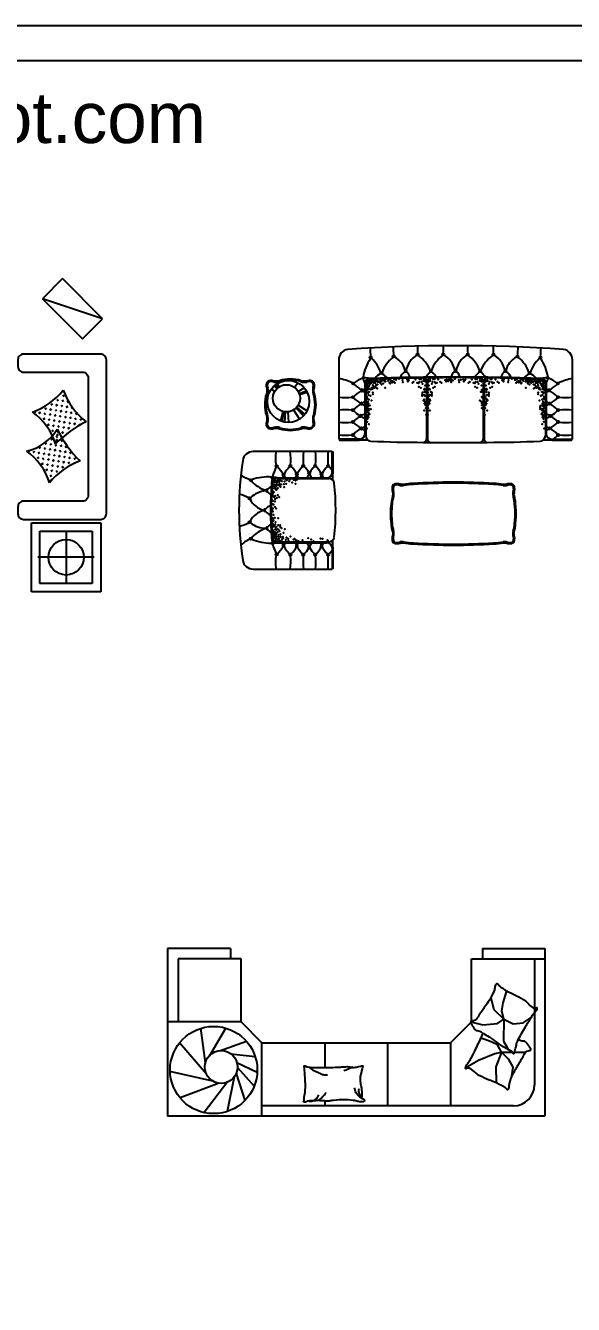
# Model space of a CAD drawing. Header units: inches. Extents: x 4.9 to 47.4, y 12.3 to 37.1.
# Drawn here: x 34.86 to 40.09, y 24.88 to 37.08 of the extents above; entities that cross this region are included whole.
import ezdxf

# ---------------------------------------------------------------- set-up
doc = ezdxf.new("R2010")
doc.units = ezdxf.units.IN
doc.header["$MEASUREMENT"] = 0
for name, color, linetype in [('02', 2, 'Continuous'), ('8', 8, 'Continuous'), ('kadrbm', 4, 'Continuous')]:
    doc.layers.add(name, color=color, linetype=linetype)
doc.styles.add('bmmm', font='swissel.ttf')

# ---------------------------------------------------------------- blocks, each defined once
blk = doc.blocks.new('kadrbm')
at = {"layer": 'kadrbm', "color": 4}
blk.add_lwpolyline([(0, 0), (0, 24.797), (21, 24.797), (21, 0), (0, 0)], close=True, dxfattribs=at)
blk.add_lwpolyline([(20.663, 0.326), (20.663, 24.46), (0.337, 24.46), (0.337, 0.326), (20.663, 0.326)], dxfattribs=at)
at = {"layer": 'kadrbm', "color": 211, "true_color": 0xf674fb, "style": 'bmmm'}
blk.add_text('www.cad-libraries.blogspot.com', height=0.48513, dxfattribs=at).set_placement((0.573, 23.677))

msp = doc.modelspace()

# ---------------------------------------------------------------- hatches: boundary and pattern name
at = {"layer": '8'}
h = msp.add_hatch(dxfattribs=at)
h.set_pattern_fill('CROSS', color=256, scale=0.0055, angle=125.7121, style=0)
h.set_pattern_definition([(125.71213, (35.375093, 43.621584), (-0.04874388, 0.00797152), [0.0174625, -0.0523875]), (215.71213, (35.377086, 43.63377), (-0.00797152, -0.04874388), [0.0174625, -0.0523875])])
h.paths.add_polyline_path([(35.145, 33.087, -0.083733), (35.437, 33.297, -0.136567), (35.219, 33.6, -0.142845), (34.927, 33.39, -0.164236)])
h = msp.add_hatch(dxfattribs=at)
h.set_pattern_fill('CROSS', color=256, scale=0.0055, angle=125.7121, style=0)
h.set_pattern_definition([(125.71213, (35.318454, 43.249115), (-0.04874388, 0.00797152), [0.0174625, -0.0523875]), (215.71213, (35.320447, 43.2613), (-0.00797152, -0.04874388), [0.0174625, -0.0523875])])
h.paths.add_polyline_path([(35.381, 32.925, 0.137173), (35.088, 32.715, 0.16256), (34.87, 33.018, 0.202697), (35.163, 33.228, 0.094969)])

# ---------------------------------------------------------------- linework, layer by layer
at = {"layer": '02'}
for p, q in [((35.213, 34.662), (35.022, 34.471)), ((35.595, 34.28), (35.213, 34.662)), ((35.022, 34.471), (35.404, 34.089)), ((35.595, 34.28), (35.022, 34.471)), ((35.404, 34.089), (35.595, 34.28)), ((37.281, 33.632), (37.262, 33.662)), ((37.426, 33.626), (37.458, 33.669)), ((38.098, 33.661), (38.098, 33.183)), ((38.106, 33.661), (38.106, 33.163)), ((38.686, 33.695), (38.686, 33.131)), ((38.696, 33.687), (38.696, 33.13)), ((39.226, 33.687), (39.226, 33.13)), ((39.236, 33.695), (39.236, 33.131)), ((39.82, 33.661), (39.82, 33.163)), ((39.828, 33.661), (39.828, 33.183)), ((37.237, 33.587), (37.204, 33.607)), ((37.258, 33.614), (37.233, 33.64)), ((37.261, 33.617), (37.237, 33.643)), ((37.265, 33.621), (37.243, 33.648)), ((37.461, 33.586), (37.52, 33.62)), ((37.471, 33.567), (37.54, 33.592)), ((37.474, 33.557), (37.547, 33.578)), ((37.44, 33.429), (37.513, 33.355)), ((37.446, 33.436), (37.524, 33.368)), ((37.46, 33.455), (37.546, 33.403)), ((37.316, 33.395), (37.293, 33.305)), ((37.323, 33.394), (37.305, 33.301)), ((37.338, 33.392), (37.33, 33.295)), ((37.361, 33.392), (37.37, 33.291)), ((37.417, 33.411), (37.473, 33.322)), ((38.048, 33.133), (37.848, 33.133)), ((39.878, 33.133), (40.078, 33.133)), ((37.786, 32.813), (37.786, 33.013)), ((37.258, 32.763), (37.736, 32.763)), ((37.258, 32.755), (37.756, 32.755)), ((34.917, 31.675), (34.917, 32.335)), ((34.917, 32.335), (35.577, 32.335)), ((35.577, 32.335), (35.577, 31.675)), ((34.997, 31.755), (34.997, 32.255)), ((34.997, 32.255), (35.497, 32.255)), ((35.249, 32.255), (35.249, 31.751)), ((35.497, 32.255), (35.497, 31.755)), ((37.258, 32.151), (37.756, 32.151)), ((37.258, 32.143), (37.736, 32.143)), ((37.786, 32.093), (37.786, 31.893)), ((35.516, 32.005), (34.977, 32.005)), ((35.497, 31.755), (34.997, 31.755)), ((35.577, 31.675), (34.917, 31.675)), ((36.216, 28.275, -0.1), (36.216, 26.675, -0.1)), ((36.816, 28.275, -0.1), (36.216, 28.275, -0.1)), ((36.316, 28.175, -0.1), (36.316, 27.575, -0.1)), ((36.916, 28.175, -0.1), (36.316, 28.175, -0.1)), ((36.816, 28.275, -0.1), (36.816, 28.175, -0.1)), ((36.916, 27.575, -0.1), (36.916, 28.175, -0.1)), ((39.116, 27.575, -0.1), (39.116, 28.175, -0.1)), ((39.116, 28.175, -0.1), (39.816, 28.175, -0.1)), ((39.219, 28.275, -0.1), (39.816, 28.275, -0.1)), ((39.219, 28.275, -0.1), (39.219, 28.175, -0.1)), ((39.716, 28.175, -0.1), (39.716, 26.975, -0.1)), ((39.816, 28.275, -0.1), (39.816, 26.675, -0.1)), ((39.303, 27.801, -0.1), (39.31, 27.827, -0.1)), ((39.418, 27.756, -0.1), (39.45, 27.862, -0.1)), ((39.45, 27.862, -0.1), (39.458, 27.865, -0.1)), ((39.332, 27.691, -0.1), (39.303, 27.801, -0.1)), ((39.425, 27.601, -0.1), (39.332, 27.691, -0.1)), ((39.404, 27.68, -0.1), (39.418, 27.756, -0.1)), ((36.916, 27.575, -0.1), (36.216, 27.575, -0.1)), ((37.116, 27.375, -0.1), (36.916, 27.575, -0.1)), ((38.916, 27.375, -0.1), (39.116, 27.575, -0.1)), ((39.11, 27.576, -0.1), (39.223, 27.547, -0.1)), ((39.223, 27.547, -0.1), (39.362, 27.559, -0.1)), ((39.362, 27.559, -0.1), (39.425, 27.601, -0.1)), ((39.425, 27.601, -0.1), (39.404, 27.68, -0.1)), ((39.425, 27.601, -0.1), (39.421, 27.392, -0.1)), ((39.425, 27.601, -0.1), (39.513, 27.555, -0.1)), ((39.513, 27.555, -0.1), (39.607, 27.567, -0.1)), ((39.607, 27.567, -0.1), (39.684, 27.618, -0.1)), ((36.576, 27.185, -0.1), (36.533, 27.514, -0.1)), ((36.618, 27.256, -0.1), (36.771, 27.515, -0.1)), ((36.586, 27.078, -0.1), (36.328, 27.374, -0.1)), ((36.71, 27.3, -0.1), (36.967, 27.391, -0.1)), ((37.116, 26.675, -0.1), (37.116, 27.375, -0.1)), ((37.116, 27.375, -0.1), (38.916, 27.375, -0.1)), ((37.716, 27.375, -0.1), (37.716, 27.14, -0.1)), ((38.316, 26.775, -0.1), (38.316, 27.375, -0.1)), ((38.916, 27.375, -0.1), (38.916, 26.775, -0.1)), ((39.302, 27.386, -0.1), (39.206, 27.42, -0.1)), ((39.363, 27.356, -0.1), (39.302, 27.386, -0.1)), ((39.401, 27.287, -0.1), (39.363, 27.356, -0.1)), ((39.421, 27.392, -0.1), (39.454, 27.332, -0.1)), ((39.454, 27.332, -0.1), (39.462, 27.317, -0.1)), ((36.818, 27.272, -0.1), (37.05, 27.245, -0.1)), ((39.055, 27.136, -0.1), (39.182, 27.209, -0.1)), ((39.182, 27.209, -0.1), (39.337, 27.275, -0.1)), ((39.337, 27.275, -0.1), (39.401, 27.287, -0.1)), ((39.401, 27.287, -0.1), (39.348, 27.148, -0.1)), ((39.401, 27.287, -0.1), (39.464, 27.223, -0.1)), ((39.401, 27.287, -0.1), (39.507, 27.287, -0.1)), ((39.464, 27.223, -0.1), (39.508, 27.144, -0.1)), ((39.524, 27.287, -0.1), (39.631, 27.287, -0.1)), ((36.648, 27.011, -0.1), (36.238, 27.103, -0.1)), ((36.871, 27.084, -0.1), (36.952, 26.825, -0.1)), ((36.877, 27.189, -0.1), (37.07, 27.097, -0.1)), ((36.883, 27.139, -0.1), (37.042, 26.963, -0.1)), ((39.348, 27.148, -0.1), (39.35, 26.997, -0.1)), ((39.508, 27.144, -0.1), (39.495, 27.041, -0.1)), ((36.708, 26.99, -0.1), (36.334, 26.851, -0.1)), ((36.791, 27.006, -0.1), (36.563, 26.71, -0.1)), ((36.851, 27.05, -0.1), (36.785, 26.721, -0.1)), ((39.516, 26.775, -0.1), (37.116, 26.775, -0.1)), ((37.716, 26.821, -0.1), (37.716, 26.775, -0.1)), ((39.816, 26.675, -0.1), (36.216, 26.675, -0.1))]:
    msp.add_line(p, q, dxfattribs=at)
for points in [[(40.078, 33.133), (40.078, 33.888, 0.37069), (39.993, 33.987, 0.03485), (37.933, 33.987, 0.37069), (37.848, 33.888), (37.848, 33.133)], [(38.478, 33.776, 0.107136), (38.48, 33.774, 0.076468), (38.484, 33.772, 0.127343), (38.492, 33.772, 0.076468), (38.495, 33.774, 0.107136), (38.498, 33.776, 0.30129), (38.498, 33.781, 0.184481), (38.492, 33.784, 0.127343), (38.484, 33.784, 0.184781), (38.478, 33.781, 0.30129), (38.478, 33.776)], [(38.717, 33.776, 0.107136), (38.719, 33.773, 0.076468), (38.723, 33.772, 0.127343), (38.731, 33.772, 0.076468), (38.734, 33.773, 0.107136), (38.737, 33.776, 0.30129), (38.737, 33.78, 0.184481), (38.731, 33.784, 0.127343), (38.723, 33.784, 0.184781), (38.717, 33.78, 0.30129), (38.717, 33.776)], [(38.973, 33.78, -0.30129), (38.973, 33.776, -0.107136), (38.97, 33.773, -0.076468), (38.967, 33.772, -0.127343), (38.959, 33.772, -0.076468), (38.956, 33.773, -0.107136), (38.953, 33.776, -0.30129), (38.953, 33.78, -0.107136), (38.956, 33.783, -0.076468), (38.959, 33.784, -0.127343), (38.967, 33.784, -0.184481), (38.973, 33.78, -0.147373)], [(39.208, 33.78, -0.30129), (39.208, 33.776, -0.107136), (39.206, 33.773, -0.076468), (39.203, 33.772, -0.127343), (39.195, 33.772, -0.076468), (39.191, 33.773, -0.107136), (39.189, 33.776, -0.30129), (39.189, 33.78, -0.107136), (39.191, 33.783, -0.076468), (39.195, 33.784, -0.127343), (39.203, 33.784, -0.076468), (39.206, 33.783, -0.107136), (39.208, 33.78, -0.147373)], [(39.447, 33.781, -0.30129), (39.447, 33.776, -0.107136), (39.445, 33.774, -0.076468), (39.442, 33.772, -0.127343), (39.433, 33.772, -0.076468), (39.43, 33.774, -0.107136), (39.428, 33.776, -0.30129), (39.428, 33.781, -0.184781), (39.433, 33.784, -0.127343), (39.442, 33.784, -0.184481), (39.447, 33.781, -0.147373)], [(37.589, 33.688, 0.125605), (37.541, 33.686, -0.161116), (37.491, 33.689, 0.15474), (37.282, 33.689, -0.161116), (37.233, 33.686, 0.125605), (37.184, 33.688, 0.268805), (37.159, 33.663, 0.125605), (37.161, 33.614, -0.161116), (37.158, 33.565, 0.15474), (37.158, 33.356, -0.161116), (37.161, 33.306, 0.125605), (37.159, 33.257, 0.268805), (37.184, 33.232, 0.125605), (37.233, 33.234, -0.161116), (37.282, 33.231, 0.15474), (37.491, 33.231, -0.161116), (37.541, 33.234, 0.125605), (37.589, 33.232), (37.615, 33.257, 0.125605), (37.613, 33.306, -0.161116), (37.616, 33.356, 0.15474), (37.616, 33.565, -0.161116), (37.613, 33.614, 0.125605), (37.615, 33.663, 0.268805)], [(38.082, 33.707, 0.107136), (38.085, 33.708, 0.076468), (38.088, 33.711, 0.127343), (38.091, 33.719, 0.076468), (38.09, 33.722, 0.107136), (38.089, 33.725, 0.30129), (38.085, 33.727, 0.107136), (38.082, 33.725, 0.076468), (38.079, 33.723, 0.127343), (38.076, 33.715, 0.076468), (38.077, 33.711, 0.107136), (38.078, 33.708, 0.30129), (38.082, 33.707)], [(38.267, 33.762, -0.30129), (38.267, 33.757, -0.107136), (38.265, 33.755, -0.076468), (38.262, 33.754, -0.127343), (38.253, 33.754, -0.076468), (38.25, 33.755, -0.107136), (38.248, 33.757, -0.30129), (38.248, 33.762, -0.107136), (38.25, 33.764, -0.076468), (38.253, 33.766, -0.127343), (38.262, 33.766, -0.076468), (38.265, 33.764, -0.107136), (38.267, 33.762, -0.147373)], [(39.658, 33.757, 0.107136), (39.661, 33.755, 0.076468), (39.664, 33.754, 0.127343), (39.672, 33.754, 0.076468), (39.675, 33.755, 0.107136), (39.678, 33.757, 0.30129), (39.678, 33.762, 0.107136), (39.675, 33.764, 0.076468), (39.672, 33.766, 0.127343), (39.664, 33.766, 0.076468), (39.661, 33.764, 0.107136), (39.658, 33.762, 0.30129), (39.658, 33.757)], [(39.848, 33.708, -0.30129), (39.843, 33.707, -0.107136), (39.84, 33.708, -0.076468), (39.838, 33.711, -0.127343), (39.835, 33.719, -0.185327), (39.836, 33.725, -0.30129), (39.841, 33.727, -0.107136), (39.844, 33.725, -0.076468), (39.846, 33.723, -0.127343), (39.849, 33.715, -0.184916), (39.848, 33.708, -0.147373)], [(38.071, 33.587, 0.107136), (38.074, 33.59, 0.076468), (38.075, 33.593, 0.127343), (38.075, 33.601, 0.076468), (38.074, 33.604, 0.107136), (38.071, 33.607, 0.30129), (38.067, 33.607, 0.107136), (38.065, 33.604, 0.076468), (38.063, 33.601, 0.127343), (38.063, 33.593, 0.076468), (38.065, 33.59, 0.107136), (38.067, 33.587, 0.30129), (38.071, 33.587)], [(39.859, 33.587, -0.30129), (39.854, 33.587, -0.184576), (39.85, 33.593, -0.127343), (39.85, 33.601, -0.185568), (39.854, 33.607, -0.30129), (39.859, 33.607, -0.107136), (39.861, 33.604, -0.076468), (39.862, 33.601, -0.127343), (39.862, 33.593, -0.076468), (39.861, 33.59, -0.107136), (39.859, 33.587, -0.147373)], [(38.067, 33.461, 0.107136), (38.069, 33.463, 0.076468), (38.071, 33.466, 0.127343), (38.071, 33.475, 0.076468), (38.069, 33.478, 0.107136), (38.067, 33.48, 0.30129), (38.062, 33.48, 0.107136), (38.06, 33.478, 0.076468), (38.059, 33.475, 0.127343), (38.059, 33.466, 0.184576), (38.062, 33.461, 0.30129), (38.067, 33.461)], [(39.863, 33.461, -0.30129), (39.858, 33.461, -0.184576), (39.855, 33.466, -0.127343), (39.855, 33.475, -0.076468), (39.856, 33.478, -0.107136), (39.858, 33.48, -0.30129), (39.863, 33.48, -0.107136), (39.865, 33.478, -0.076468), (39.867, 33.475, -0.127343), (39.867, 33.466, -0.076468), (39.865, 33.463, -0.107136), (39.863, 33.461, -0.147373)], [(38.056, 33.343, 0.107136), (38.059, 33.345, 0.076468), (38.06, 33.348, 0.127343), (38.06, 33.357, 0.076468), (38.059, 33.36, 0.107136), (38.056, 33.362, 0.30129), (38.052, 33.362, 0.107136), (38.049, 33.36, 0.076468), (38.048, 33.357, 0.127343), (38.048, 33.348, 0.076468), (38.049, 33.345, 0.107136), (38.052, 33.343, 0.30129), (38.056, 33.343)], [(39.874, 33.343, -0.30129), (39.869, 33.343, -0.184576), (39.865, 33.348, -0.127343), (39.865, 33.357, -0.185568), (39.869, 33.362, -0.30129), (39.874, 33.362, -0.107136), (39.876, 33.36, -0.076468), (39.877, 33.357, -0.127343), (39.877, 33.348, -0.076468), (39.876, 33.345, -0.107136), (39.874, 33.343, -0.147373)], [(38.066, 33.225, 0.107136), (38.068, 33.227, 0.076468), (38.069, 33.23, 0.127343), (38.069, 33.239, 0.076468), (38.068, 33.242, 0.107136), (38.066, 33.244, 0.30129), (38.061, 33.244, 0.107136), (38.059, 33.242, 0.076468), (38.057, 33.239, 0.127343), (38.057, 33.23, 0.076468), (38.059, 33.227, 0.107136), (38.061, 33.225, 0.30129), (38.066, 33.225)], [(39.864, 33.225, -0.30129), (39.86, 33.225, -0.107136), (39.857, 33.227, -0.076468), (39.856, 33.23, -0.127343), (39.856, 33.239, -0.076468), (39.857, 33.242, -0.107136), (39.86, 33.244, -0.30129), (39.864, 33.244, -0.107136), (39.867, 33.242, -0.076468), (39.868, 33.239, -0.127343), (39.868, 33.23, -0.076468), (39.867, 33.227, -0.107136), (39.864, 33.225, -0.147373)], [(37.855, 33.133), (37.855, 33.123), (38.039, 33.123, 0.07759)], [(38.156, 33.113, 0.010779), (38.656, 33.101, 0.005448), (39.266, 33.101, 0.010853), (39.77, 33.113, 0.181732)], [(39.803, 33.126), (39.872, 33.126, 0.07759)], [(37.786, 33.013), (37.031, 33.013, 0.37069), (36.932, 32.928, 0.075568), (36.932, 31.978, 0.37069), (37.031, 31.893), (37.786, 31.893)], [(37.458, 32.799, -0.30129), (37.458, 32.794, -0.107136), (37.456, 32.792, -0.076468), (37.453, 32.79, -0.127343), (37.444, 32.79, -0.076468), (37.441, 32.792, -0.107136), (37.439, 32.794, -0.30129), (37.439, 32.799, -0.107136), (37.441, 32.801, -0.076468), (37.444, 32.802, -0.127343), (37.453, 32.802, -0.076468), (37.456, 32.801, -0.107136), (37.458, 32.799, -0.147373)], [(37.576, 32.809, -0.30129), (37.576, 32.804, -0.107136), (37.574, 32.802, -0.076468), (37.571, 32.801, -0.127343), (37.562, 32.801, -0.076468), (37.559, 32.802, -0.107136), (37.557, 32.804, -0.30129), (37.557, 32.809, -0.107136), (37.559, 32.811, -0.076468), (37.562, 32.813, -0.127343), (37.571, 32.813, -0.076468), (37.574, 32.811, -0.107136), (37.576, 32.809, -0.147373)], [(37.694, 32.8, -0.30129), (37.694, 32.795, -0.107136), (37.692, 32.793, -0.076468), (37.689, 32.791, -0.127343), (37.68, 32.791, -0.076468), (37.677, 32.793, -0.107136), (37.675, 32.795, -0.30129), (37.675, 32.8, -0.107136), (37.677, 32.802, -0.076468), (37.68, 32.803, -0.127343), (37.689, 32.803, -0.076468), (37.692, 32.802, -0.107136), (37.694, 32.8, -0.147373)], [(37.793, 32.738), (37.793, 32.807, 0.07759)], [(37.223, 32.772, -0.30129), (37.224, 32.767, -0.107136), (37.223, 32.764, -0.076468), (37.22, 32.762, -0.127343), (37.213, 32.759, -0.185121), (37.206, 32.761, -0.30129), (37.204, 32.765, -0.107136), (37.206, 32.768, -0.076468), (37.208, 32.77, -0.127343), (37.216, 32.773, -0.185533), (37.223, 32.772, -0.147373)], [(37.332, 32.794, -0.30129), (37.332, 32.789, -0.107136), (37.329, 32.787, -0.076468), (37.326, 32.786, -0.127343), (37.318, 32.786, -0.076468), (37.315, 32.787, -0.107136), (37.312, 32.789, -0.30129), (37.312, 32.794, -0.107136), (37.315, 32.796, -0.076468), (37.318, 32.798, -0.127343), (37.326, 32.798, -0.076468), (37.329, 32.796, -0.107136), (37.332, 32.794, -0.147373)], [(37.805, 32.196, 0.056313), (37.805, 32.711, 0.150387)], [(38.555, 32.709, 0.022621), (38.465, 32.7, -0.102631), (38.433, 32.702, 0.125605), (38.385, 32.704, 0.268805), (38.359, 32.678, 0.125605), (38.361, 32.63, -0.126821), (38.362, 32.59, 0.030518), (38.348, 32.518, 0.061672), (38.348, 32.323, 0.084744), (38.362, 32.251, -0.126821), (38.361, 32.212, 0.125605), (38.359, 32.163, 0.268805), (38.385, 32.138, 0.125605), (38.433, 32.14, -0.102631), (38.465, 32.142, 0.022621), (38.555, 32.132, 0.014814)], [(39.5, 32.704, 0.125605), (39.451, 32.702, -0.102631), (39.419, 32.7, 0.022621), (39.329, 32.709, 0.014814)], [(37.162, 32.633, 0.107136), (37.164, 32.635, 0.076468), (37.165, 32.638, 0.127343), (37.165, 32.647, 0.076468), (37.164, 32.65, 0.107136), (37.162, 32.652, 0.30129), (37.157, 32.652, 0.107136), (37.155, 32.65, 0.076468), (37.153, 32.647, 0.127343), (37.153, 32.638, 0.076468), (37.155, 32.635, 0.107136), (37.157, 32.633, 0.30129), (37.162, 32.633)], [(39.523, 32.63, 0.125605), (39.525, 32.678, 0.268805)], [(39.536, 32.518, 0.030518), (39.523, 32.59, -0.126821)], [(37.143, 32.444, 0.107136), (37.145, 32.446, 0.076468), (37.147, 32.449, 0.127343), (37.147, 32.458, 0.076468), (37.145, 32.461, 0.107136), (37.143, 32.463, 0.30129), (37.138, 32.463, 0.185568), (37.135, 32.458, 0.127343), (37.135, 32.449, 0.076468), (37.136, 32.446, 0.107136), (37.138, 32.444, 0.30129), (37.143, 32.444)], [(39.329, 32.132, 0.022621), (39.419, 32.142, -0.102631), (39.451, 32.14, 0.125605), (39.5, 32.138, 0.268805), (39.525, 32.163, 0.125605), (39.523, 32.212, -0.126821), (39.523, 32.251, 0.084744), (39.536, 32.323, 0.061672)], [(37.163, 32.273, 0.107136), (37.166, 32.276, 0.076468), (37.167, 32.279, 0.127343), (37.167, 32.287, 0.076468), (37.166, 32.29, 0.107136), (37.163, 32.293, 0.30129), (37.159, 32.293, 0.185568), (37.155, 32.287, 0.127343), (37.155, 32.279, 0.184576), (37.159, 32.273, 0.30129), (37.163, 32.273)], [(37.224, 32.139, 0.107136), (37.223, 32.142, 0.076468), (37.22, 32.144, 0.127343), (37.213, 32.147, 0.076468), (37.209, 32.147, 0.107136), (37.206, 32.146, 0.30129), (37.204, 32.141, 0.185602), (37.208, 32.136, 0.127343), (37.216, 32.133, 0.076468), (37.22, 32.133, 0.107136), (37.223, 32.134, 0.30129), (37.224, 32.139)], [(37.332, 32.117, 0.107136), (37.329, 32.119, 0.076468), (37.326, 32.121, 0.127343), (37.318, 32.121, 0.076468), (37.315, 32.119, 0.107136), (37.312, 32.117, 0.30129), (37.312, 32.112, 0.107136), (37.315, 32.11, 0.076468), (37.318, 32.109, 0.127343), (37.326, 32.109, 0.076468), (37.329, 32.11, 0.107136), (37.332, 32.112, 0.30129), (37.332, 32.117)], [(37.458, 32.112, 0.107136), (37.456, 32.115, 0.076468), (37.453, 32.116, 0.127343), (37.444, 32.116, 0.076468), (37.441, 32.115, 0.107136), (37.439, 32.112, 0.30129), (37.439, 32.108, 0.107136), (37.441, 32.105, 0.076468), (37.444, 32.104, 0.127343), (37.453, 32.104, 0.076468), (37.456, 32.105, 0.107136), (37.458, 32.108, 0.30129), (37.458, 32.112)], [(37.576, 32.102, 0.107136), (37.574, 32.104, 0.076468), (37.571, 32.105, 0.127343), (37.562, 32.105, 0.076468), (37.559, 32.104, 0.107136), (37.557, 32.102, 0.30129), (37.557, 32.097, 0.107136), (37.559, 32.095, 0.076468), (37.562, 32.093, 0.127343), (37.571, 32.093, 0.076468), (37.574, 32.095, 0.107136), (37.576, 32.097, 0.30129), (37.576, 32.102)], [(37.694, 32.111, 0.107136), (37.692, 32.113, 0.076468), (37.689, 32.115, 0.127343), (37.68, 32.115, 0.076468), (37.677, 32.113, 0.107136), (37.675, 32.111, 0.30129), (37.675, 32.106, 0.107136), (37.677, 32.104, 0.076468), (37.68, 32.103, 0.127343), (37.689, 32.103, 0.076468), (37.692, 32.104, 0.107136), (37.694, 32.106, 0.30129), (37.694, 32.111)], [(37.786, 31.901), (37.796, 31.901), (37.796, 32.084, 0.07759)], [(38.067, 26.847, -0.263368), (38.092, 26.831, -0.494818), (38.084, 26.814, -0.049225), (38.068, 26.812, -0.036831), (38.047, 26.814, -0.031893), (38.013, 26.821, 0.035782), (37.982, 26.827, 0.032941), (37.901, 26.833, 0.026564), (37.801, 26.827, 0.017905), (37.767, 26.822, -0.033397), (37.749, 26.82, -0.03204), (37.716, 26.821, 0.018442), (37.658, 26.824, 0.010837), (37.6, 26.823, 0.014624), (37.557, 26.82, 0.111249), (37.536, 26.814, -0.153708), (37.521, 26.81, -0.076444), (37.514, 26.812, -0.215512), (37.513, 26.814, -0.585858), (37.515, 26.816, 0.363489), (37.519, 26.819, 0.191716), (37.519, 26.829, -0.129675), (37.518, 26.844, -0.01735), (37.52, 26.859, 0.019326), (37.523, 26.873, 0.018818), (37.529, 26.934, 0.021828), (37.53, 26.988, 0.006204), (37.528, 27.018, 0.001963), (37.523, 27.114, 0.028341), (37.519, 27.147, -0.117014), (37.519, 27.155, -0.36606), (37.521, 27.156, -0.03973), (37.533, 27.153, -0.048309), (37.545, 27.148, 0.062981), (37.555, 27.145, 0.04058), (37.576, 27.142, 0.014345), (37.636, 27.14, 0.005484), (37.749, 27.14, 0.007153), (37.835, 27.143, 0.008762), (37.874, 27.145, -0.008153), (37.915, 27.148, -0.06251), (37.966, 27.144, 0.078669), (38.007, 27.142, 0.047825), (38.027, 27.147, -0.034494), (38.055, 27.153, -0.023571), (38.078, 27.156, -0.510228), (38.079, 27.155), (38.072, 27.128), (38.053, 27.054, 0.073041), (38.052, 27.036, 0.023305), (38.057, 26.981, 0.018299), (38.061, 26.96, -0.01097), (38.067, 26.926, -0.042281), (38.07, 26.895, -0.027201), (38.067, 26.847)], [(37.563, 27.143, 0.016108), (37.598, 27.119, 0.024599), (37.622, 27.106, 0.009477), (37.667, 27.085, 0.015937), (37.693, 27.074, 0.072521), (37.708, 27.071, 0.033339), (37.741, 27.07)], [(37.986, 27.142, 0.009729), (37.961, 27.134, 0.009729), (37.937, 27.124, 0.007971), (37.917, 27.116, 0.007971), (37.898, 27.108)], [(37.567, 26.819, 0.088153), (37.598, 26.822, 0.088153), (37.626, 26.836, 0.077547), (37.645, 26.855, 0.077547), (37.658, 26.88)], [(37.641, 26.824, 0.027842), (37.662, 26.833, 0.048685), (37.673, 26.841, 0.023666), (37.698, 26.863, 0.031223), (37.715, 26.881, 0.046801), (37.72, 26.888, 0.023191), (37.727, 26.903)], [(38.067, 26.847, -0.077379), (38.036, 26.87, -0.077379), (38.013, 26.902, -0.047525), (38.004, 26.924, -0.047525), (37.999, 26.947)], [(38.068, 26.862, -0.05369), (38.056, 26.874, -0.070312), (38.048, 26.885, -0.015448), (38.045, 26.892, -0.013244), (38.042, 26.902, -0.082127), (38.039, 26.918, -0.064164), (38.042, 26.939)]]:
    msp.add_lwpolyline(points, format="xyb", dxfattribs=at)
for points in [[(34.787, 32.421, 0.414214), (34.841, 32.367), (35.578, 32.367, 0.414214), (35.631, 32.421), (35.631, 33.889, 0.414214), (35.578, 33.943), (34.841, 33.943, 0.414214), (34.787, 33.889), (34.787, 33.823, 0.414214), (34.841, 33.77), (35.405, 33.77, -0.414214), (35.458, 33.716), (35.458, 32.594, -0.414214), (35.405, 32.54), (34.841, 32.54, 0.414214), (34.787, 32.486)], [(39.394, 27.906, -0.101392), (39.37, 27.93, 0.223768), (39.356, 27.938, 0.25558), (39.35, 27.936, 0.081563), (39.341, 27.919, 0.071805), (39.337, 27.901, -0.069985), (39.333, 27.881, -0.03546), (39.306, 27.819, -0.029432), (39.263, 27.749, -0.001554), (39.24, 27.715, 0.00152), (39.216, 27.681, 0.004735), (39.192, 27.646, -0.00382), (39.163, 27.602, -0.296001), (39.122, 27.585, 0.649774), (39.108, 27.563, 0.02319), (39.112, 27.557, -0.0288), (39.115, 27.553, -0.005727), (39.12, 27.544, 0.004358), (39.126, 27.533, 0.027528), (39.141, 27.51, 0.046214), (39.151, 27.499, 0.194121), (39.169, 27.492, -0.133719), (39.195, 27.485, -0.011505), (39.24, 27.459, -0.008882), (39.296, 27.422, -0.012426), (39.367, 27.371, 0.033612), (39.394, 27.353), (39.453, 27.32), (39.499, 27.294, -0.224341), (39.512, 27.276, 0.722772), (39.522, 27.275, 0.103513), (39.523, 27.279, -0.053465), (39.524, 27.287, -0.030109), (39.532, 27.312, 0.031436), (39.54, 27.336, 0.05324), (39.543, 27.353, -0.05518), (39.545, 27.369, -0.056271), (39.556, 27.396, -0.0108), (39.631, 27.529, -0.00456), (39.684, 27.618, -0.01125), (39.707, 27.653, -0.069394), (39.724, 27.671, 0.079756), (39.738, 27.688, 0.106399), (39.743, 27.703, 0.328642), (39.741, 27.708, 0.299547), (39.733, 27.707, -0.189917), (39.722, 27.703, -0.033518), (39.71, 27.704, -0.075627), (39.706, 27.706, -0.053489), (39.698, 27.711, -0.017838), (39.676, 27.729, -0.038394), (39.653, 27.753, 0.059529), (39.638, 27.768, 0.035943), (39.612, 27.786, 0.011245), (39.523, 27.833, 0.006203), (39.481, 27.853, -0.010783), (39.458, 27.865, -0.019485), (39.444, 27.873, -0.005062)]]:
    msp.add_lwpolyline(points, format="xyb", close=True, dxfattribs=at)
for points in [[(38.054, 33.126), (38.123, 33.126)], [(39.887, 33.123), (40.07, 33.123), (40.07, 33.133)], [(37.796, 32.822), (37.796, 33.006), (37.786, 33.006)], [(37.793, 32.099), (37.793, 32.169)]]:
    msp.add_lwpolyline(points, dxfattribs=at)
at = {"layer": '02', "elevation": -0.1}
msp.add_lwpolyline([(39.223, 27.469, -0.025626), (39.218, 27.456, -0.0108), (39.154, 27.318, -0.00456), (39.108, 27.225, -0.01125), (39.087, 27.188, -0.069394), (39.072, 27.169, 0.079756), (39.06, 27.152, 0.106399), (39.055, 27.136, 0.328642), (39.059, 27.131, 0.299547), (39.066, 27.132, -0.189917), (39.077, 27.137, -0.033518), (39.088, 27.137, -0.075627), (39.093, 27.136, -0.053489), (39.102, 27.132, -0.017838), (39.124, 27.115, -0.038394), (39.149, 27.093, 0.059529), (39.165, 27.079, 0.035943), (39.193, 27.064, 0.011245), (39.285, 27.023, 0.006203), (39.328, 27.006, -0.010783), (39.352, 26.996, -0.019485), (39.367, 26.989, -0.005062), (39.42, 26.961, -0.101392), (39.445, 26.939, 0.223768), (39.46, 26.931, 0.25558), (39.465, 26.934, 0.081563), (39.473, 26.951, 0.071805), (39.476, 26.97, -0.069985), (39.478, 26.989, -0.03546), (39.501, 27.054, -0.029432), (39.538, 27.127, -0.001554), (39.558, 27.162, 0.00152), (39.579, 27.198, 0.004735), (39.601, 27.235, -0.00382), (39.627, 27.281, -0.296001), (39.666, 27.301, 0.649774), (39.679, 27.324, 0.02319), (39.674, 27.329, -0.0288), (39.67, 27.334, -0.005727), (39.665, 27.342, 0.004358), (39.658, 27.353, 0.027528), (39.641, 27.374, 0.046214), (39.63, 27.385, 0.194121), (39.612, 27.391, -0.133719), (39.585, 27.395, -0.005779), (39.562, 27.406, -0.008882)], format="xyb", dxfattribs=at)
at = {"layer": '02'}
for centre, radius in [((38.153, 33.91), 0.01), ((38.372, 33.919), 0.01), ((38.601, 33.938), 0.01), ((38.846, 33.938), 0.01), ((39.079, 33.938), 0.01), ((39.325, 33.938), 0.01), ((39.554, 33.919), 0.01), ((39.773, 33.91), 0.01), ((37.367, 33.491), 0.2), ((37.986, 33.663), 0.01), ((39.939, 33.663), 0.01), ((37.349, 33.521), 0.13), ((37.984, 33.532), 0.01), ((39.941, 33.532), 0.01), ((37.984, 33.409), 0.01), ((39.941, 33.409), 0.01), ((37.984, 33.295), 0.01), ((39.941, 33.295), 0.01), ((37.984, 33.171), 0.01), ((39.941, 33.171), 0.01), ((37.256, 32.874), 0.01), ((37.387, 32.877), 0.01), ((37.51, 32.877), 0.01), ((37.624, 32.877), 0.01), ((37.748, 32.877), 0.01), ((37.009, 32.741), 0.01), ((36.998, 32.567), 0.01), ((36.998, 32.34), 0.01), ((35.247, 32.005), 0.169), ((37.009, 32.182), 0.01), ((37.256, 32.032), 0.01), ((37.387, 32.03), 0.01), ((37.51, 32.03), 0.01), ((37.624, 32.03), 0.01), ((37.748, 32.03), 0.01), ((36.655, 27.116, -0.1), 0.416), ((36.727, 27.145, -0.1), 0.156)]:
    msp.add_circle(centre, radius, dxfattribs=at)
for centre, radius, start, end in [((37.869, 33.985), 0.978, 357.7876, 2.1863), ((40.056, 33.985), 0.978, 177.8137, 182.2124), ((38.527, 33.651), 0.452, 146.5628, 170.7654), ((41.846, 34.207), 3.705, 183.193, 184.4491), ((37.962, 33.675), 0.302, 17.2314, 49.0491), ((38.562, 33.66), 0.319, 128.0654, 160.692), ((52.028, 34.749), 13.682, 183.0901, 183.4352), ((38.286, 33.734), 0.204, 14.3286, 62.3467), ((38.724, 33.731), 0.241, 123.2419, 167.2053), ((39.578, 33.985), 0.978, 178.0471, 182.2128), ((38.406, 33.649), 0.346, 22.9915, 54.3168), ((39.038, 33.671), 0.327, 127.4398, 159.782), ((38.723, 33.731), 0.241, 12.5972, 56.7581), ((39.202, 33.731), 0.241, 123.2419, 167.4028), ((38.887, 33.671), 0.327, 20.218, 52.5602), ((39.52, 33.649), 0.346, 125.6832, 157.0085), ((38.348, 33.985), 0.978, 357.7872, 1.9529), ((39.201, 33.731), 0.241, 12.7947, 56.7581), ((39.639, 33.734), 0.204, 117.6533, 165.6714), ((25.898, 34.749), 13.682, 356.5648, 356.9099), ((39.364, 33.66), 0.319, 19.308, 51.9346), ((39.963, 33.675), 0.302, 130.9509, 162.7686), ((36.08, 34.207), 3.705, 355.5509, 356.807), ((39.399, 33.651), 0.452, 9.2346, 33.4372), ((37.255, 33.642), 0.0885, 168.0446, 196.6812), ((37.193, 33.654), 0.0256, 104.9085, 165.0915), ((37.205, 33.592), 0.0885, 73.3188, 101.9554), ((37.253, 33.762), 0.0888, 255.1392, 291.7498), ((37.387, 33.359), 0.336, 72.4076, 107.5924), ((37.52, 33.762), 0.0888, 248.2502, 284.8608), ((37.569, 33.592), 0.0885, 78.0446, 106.6812), ((37.58, 33.654), 0.0256, 14.9085, 75.0915), ((37.58, 33.654), 0.0356, 14.9085, 75.0915), ((37.518, 33.642), 0.0885, 343.3188, 11.9554), ((37.767, 33.211), 0.505, 65.1614, 80.7859), ((38.398, 34.087), 0.591, 226.8405, 235.4706), ((38.22, 33.367), 0.375, 112.4528, 126.7518), ((38.967, 33.996), 0.932, 198.1104, 201.0671), ((38.046, 33.06), 0.658, 81.4841, 86.1065), ((38.148, 33.661), 0.05, 95.2141, 180), ((38.148, 33.661), 0.042, 95.2141, 180), ((38.963, 5.837), 27.886, 88.3159, 91.6841), ((38.693, 21.172), 12.543, 90.1221, 92.5077), ((38.29, 33.646), 0.116, 109.826, 145.0256), ((38.138, 33.54), 0.248, 45.0675, 59.5289), ((38.545, 33.672), 0.121, 122.447, 157.5209), ((38.43, 33.69), 0.105, 16.4078, 52.3266), ((38.666, 33.695), 0.02, 0, 90.1221), ((39, 33.481), 0.403, 133.7184, 143.1025), ((38.726, 33.687), 0.03, 90.4869, 180), ((38.963, 5.837), 27.881, 89.52, 90.4869), ((38.45, 33.438), 0.44, 40.4512, 49.7159), ((39.017, 33.69), 0.105, 126.9331, 162.4781), ((38.908, 33.69), 0.105, 17.5219, 53.0669), ((39.476, 33.438), 0.44, 130.2841, 139.5488), ((39.196, 33.687), 0.03, 0, 89.52), ((38.926, 33.481), 0.403, 36.8975, 46.2816), ((39.256, 33.695), 0.02, 89.8934, 180), ((39.233, 21.172), 12.543, 87.4923, 89.8934), ((39.495, 33.69), 0.105, 127.6734, 163.5922), ((39.381, 33.672), 0.121, 22.4791, 57.553), ((39.788, 33.54), 0.248, 120.4711, 134.9325), ((39.636, 33.646), 0.116, 34.9744, 70.174), ((39.88, 33.06), 0.658, 93.8935, 98.5159), ((39.778, 33.661), 0.05, 0, 84.7859), ((39.778, 33.661), 0.042, 0, 84.7859), ((38.958, 33.996), 0.932, 338.9329, 341.8896), ((39.706, 33.367), 0.375, 53.2482, 67.5472), ((39.528, 34.087), 0.591, 304.5294, 313.1595), ((40.159, 33.211), 0.505, 99.2141, 114.8386), ((34.713, 33.996), 0.643, 289.4533, 321.971), ((35.873, 33.84), 0.696, 200.1589, 231.2653), ((37.488, 33.46), 0.336, 162.4076, 197.5924), ((37.085, 33.594), 0.0888, 338.2502, 14.8608), ((37.689, 33.594), 0.0888, 165.1392, 201.7498), ((37.286, 33.46), 0.336, 342.4076, 17.5924), ((38.263, 33.251), 0.396, 120.3209, 133.3548), ((38.398, 34.087), 0.591, 236.8792, 239.4719), ((38.263, 33.251), 0.396, 115.0261, 118.2764), ((39.662, 33.251), 0.396, 61.7236, 65.315), ((39.528, 34.087), 0.591, 300.5281, 303.1208), ((39.662, 33.251), 0.396, 46.6452, 59.6791), ((37.92, 34.08), 0.552, 262.5248, 275.6876), ((38.195, 33.719), 0.282, 223.6834, 241.0132), ((38.263, 33.128), 0.396, 121.1061, 133.3548), ((38.263, 33.128), 0.396, 114.685, 119.0436), ((38.195, 33.719), 0.282, 243.8489, 249.8291), ((39.662, 33.128), 0.396, 60.9564, 65.315), ((39.73, 33.719), 0.282, 290.1709, 296.1511), ((39.73, 33.719), 0.282, 298.9868, 316.3166), ((39.662, 33.128), 0.396, 46.6452, 58.8939), ((40.006, 34.08), 0.552, 264.3124, 277.4752), ((34.587, 32.916), 0.584, 17.0586, 54.3657), ((35.914, 32.326), 1.082, 116.1394, 135.2848), ((37.085, 33.326), 0.0888, 345.1392, 21.7498), ((37.255, 33.278), 0.0885, 163.3188, 191.9554), ((37.689, 33.326), 0.0888, 158.2502, 194.8608), ((37.518, 33.278), 0.0885, 348.0446, 16.6812), ((37.916, 32.478), 0.933, 86.4213, 94.193), ((37.916, 33.76), 0.471, 261.6675, 277.1148), ((38.195, 33.596), 0.282, 223.6834, 238.5443), ((38.195, 33.107), 0.282, 121.3631, 136.3166), ((38.195, 33.107), 0.282, 110.1709, 118.4881), ((38.195, 33.596), 0.282, 241.428, 249.8291), ((39.73, 33.107), 0.282, 61.5119, 69.8291), ((39.73, 33.596), 0.282, 290.1709, 298.572), ((39.73, 33.107), 0.282, 43.6834, 58.6369), ((39.73, 33.596), 0.282, 301.4557, 316.3166), ((40.01, 32.478), 0.933, 85.807, 93.5787), ((40.01, 33.76), 0.471, 262.8852, 278.3325), ((34.768, 33.468), 0.462, 282.7953, 328.629), ((36.062, 33.645), 0.992, 204.8621, 226.5622), ((37.193, 33.267), 0.0256, 194.9085, 255.0915), ((37.205, 33.329), 0.0885, 258.0446, 286.6812), ((37.253, 33.158), 0.0888, 68.2502, 104.8608), ((37.387, 33.561), 0.336, 252.4076, 287.5924), ((37.52, 33.158), 0.0888, 75.1392, 111.7498), ((37.569, 33.329), 0.0885, 253.3188, 281.9554), ((37.58, 33.267), 0.0256, 284.9085, 345.0915), ((37.916, 34.523), 1.353, 267.1117, 272.4649), ((38.263, 33.575), 0.396, 226.6452, 238.6532), ((38.195, 32.984), 0.282, 119.1773, 136.3166), ((38.048, 33.183), 0.05, 270, 0), ((38.263, 33.575), 0.396, 240.7134, 245.315), ((38.195, 32.984), 0.282, 110.1709, 116.3353), ((39.73, 32.984), 0.282, 63.6647, 69.8291), ((39.662, 33.575), 0.396, 294.685, 299.2866), ((39.878, 33.183), 0.05, 180, 270), ((39.662, 33.575), 0.396, 301.3468, 313.3548), ((39.73, 32.984), 0.282, 43.6834, 60.8227), ((40.01, 34.523), 1.353, 267.5351, 272.8883), ((38.263, 33.452), 0.396, 226.6452, 233.698), ((38.039, 33.173), 0.05, 270, 305.4937), ((38.03, 33.186), 0.0658, 305.4937, 324.4917), ((38.156, 33.163), 0.05, 180, 270), ((38.656, 33.131), 0.03, 269.8184, 0), ((38.726, 33.13), 0.03, 180, 269.5176), ((39.196, 33.13), 0.03, 270.4804, 0), ((39.266, 33.131), 0.03, 180, 270.1648), ((39.77, 33.163), 0.05, 270, 0), ((39.896, 33.186), 0.0658, 215.5083, 234.5063), ((39.887, 33.173), 0.05, 234.5063, 270), ((39.662, 33.452), 0.396, 306.302, 313.3548), ((34.526, 32.54), 0.589, 17.2457, 54.1786), ((35.61, 32.297), 0.668, 110.0907, 141.3335), ((37.707, 32.949), 0.462, 172.0022, 188.3405), ((36.839, 32.941), 0.552, 354.3124, 7.4752), ((38.441, 32.945), 0.933, 175.807, 183.5787), ((37.159, 32.945), 0.471, 352.8852, 8.3325), ((36.396, 32.945), 1.353, 357.5351, 2.8883), ((37.622, 32.677), 0.416, 152.9474, 166.5227), ((36.832, 32.463), 0.591, 34.5294, 43.1595), ((37.668, 32.598), 0.396, 136.6452, 149.6791), ((37.2, 32.666), 0.282, 28.9868, 46.3166), ((37.791, 32.598), 0.396, 136.6452, 148.8939), ((37.323, 32.666), 0.282, 31.4557, 46.3166), ((37.812, 32.666), 0.282, 133.6834, 148.6369), ((37.344, 32.598), 0.396, 31.3468, 43.3548), ((37.935, 32.666), 0.282, 133.6834, 150.8227), ((37.736, 32.813), 0.05, 270, 0), ((37.467, 32.598), 0.396, 36.302, 43.3548), ((37.746, 32.822), 0.05, 324.5063, 0), ((37.056, 32.968), 0.227, 231.1736, 256.1461), ((37.244, 32.931), 0.302, 220.9509, 252.4596), ((37.173, 32.315), 0.456, 85.6314, 109.7392), ((40.107, 32.453), 2.911, 174.7859, 185.2141), ((40.107, 32.453), 2.903, 174.7859, 185.2141), ((37.258, 32.713), 0.05, 90, 174.7859), ((37.622, 32.677), 0.416, 168.4998, 174.3175), ((37.258, 32.713), 0.042, 90, 174.7859), ((37.173, 32.315), 0.456, 79.2675, 83.4941), ((37.668, 32.598), 0.396, 151.7236, 155.315), ((36.832, 32.463), 0.591, 30.5281, 33.1208), ((37.791, 32.598), 0.396, 150.9564, 155.315), ((37.2, 32.666), 0.282, 20.1709, 26.1511), ((37.812, 32.666), 0.282, 151.5119, 159.8291), ((37.323, 32.666), 0.282, 20.1709, 28.572), ((37.935, 32.666), 0.282, 153.6647, 159.8291), ((37.344, 32.598), 0.396, 24.685, 29.2866), ((37.756, 32.705), 0.05, 6.4462, 90), ((37.733, 32.831), 0.0658, 305.5083, 324.5063), ((38.394, 32.669), 0.0256, 104.9085, 165.0915), ((38.405, 32.607), 0.0885, 73.3188, 101.9554), ((38.453, 32.778), 0.0888, 255.1392, 278.6678), ((38.618, 31.701), 1, 93.2989, 98.6678), ((38.942, 26.185), 6.536, 86.605, 93.395), ((38.942, 26.069), 6.642, 86.7011, 93.2989), ((39.267, 31.701), 1, 81.3322, 86.7011), ((39.431, 32.778), 0.0888, 261.3322, 284.8608), ((39.479, 32.607), 0.0885, 78.0446, 106.6812), ((39.491, 32.669), 0.0256, 14.9085, 75.0915), ((39.491, 32.669), 0.0356, 14.9085, 75.0915), ((36.77, 32.144), 0.48, 62.8576, 74.3513), ((37.181, 32.379), 0.262, 96.1231, 132.1747), ((37.223, 32.61), 0.0686, 106.1816, 147.926), ((37.316, 32.748), 0.188, 216.2327, 231.5988), ((38.953, 32.443), 0.6, 165.9885, 173.2769), ((38.456, 32.658), 0.0885, 168.0446, 196.6812), ((38.285, 32.609), 0.0888, 345.9885, 14.8608), ((39.599, 32.609), 0.0888, 165.1392, 201.7498), ((39.429, 32.658), 0.0885, 343.3188, 11.9554), ((38.744, 32.421), 0.788, 353.2769, 11.4611), ((39.599, 32.609), 0.0788, 165.1392, 201.7498), ((38.747, 32.421), 0.795, 352.9419, 11.5779), ((37.185, 32.656), 0.208, 208.314, 255.6758), ((37.185, 32.25), 0.208, 104.3021, 151.686), ((37.229, 32.396), 0.105, 108.6181, 142.3964), ((37.229, 32.51), 0.105, 217.3842, 251.3819), ((39.14, 32.421), 0.788, 173.2769, 186.7231), ((36.77, 32.762), 0.48, 285.6487, 297.1424), ((37.156, 32.527), 0.245, 232.269, 269.7917), ((37.316, 32.175), 0.188, 128.4012, 142.7821), ((38.944, 32.397), 0.6, 187.0581, 194.0502), ((38.953, 32.399), 0.6, 186.7231, 194.0115), ((38.931, 32.399), 0.6, 345.9885, 353.2769), ((38.941, 32.397), 0.6, 345.9498, 352.9419), ((37.244, 31.991), 0.302, 107.2352, 139.1172), ((37.223, 32.312), 0.0686, 212.541, 253.8184), ((37.756, 32.201), 0.05, 270, 353.5538), ((38.456, 32.183), 0.0885, 163.3188, 191.9554), ((38.285, 32.232), 0.0888, 345.1392, 14.0115), ((39.599, 32.232), 0.0888, 165.9885, 194.8608), ((39.429, 32.183), 0.0885, 348.0446, 16.6812), ((37.081, 31.977), 0.217, 111.8992, 140.321), ((37.202, 32.603), 0.463, 246.6698, 270.3648), ((37.622, 32.23), 0.416, 185.6825, 191.5002), ((37.258, 32.193), 0.05, 185.2141, 270), ((37.258, 32.193), 0.042, 185.2141, 270), ((37.622, 32.23), 0.416, 193.4773, 207.0526), ((37.202, 32.603), 0.463, 272.7094, 276.9143), ((36.832, 32.443), 0.591, 316.8405, 325.4706), ((37.668, 32.308), 0.396, 205.0261, 208.2764), ((37.668, 32.308), 0.396, 210.3209, 223.3548), ((36.832, 32.443), 0.591, 326.8792, 329.4719), ((37.2, 32.241), 0.282, 313.6834, 331.0132), ((37.791, 32.308), 0.396, 204.685, 209.0436), ((37.791, 32.308), 0.396, 211.1061, 223.3548), ((37.2, 32.241), 0.282, 333.8489, 339.8291), ((37.323, 32.241), 0.282, 313.6834, 328.5443), ((37.812, 32.241), 0.282, 200.1709, 208.4881), ((37.323, 32.241), 0.282, 331.428, 339.8291), ((37.812, 32.241), 0.282, 211.3631, 226.3166), ((37.344, 32.308), 0.396, 316.6452, 328.6532), ((37.935, 32.241), 0.282, 200.1709, 206.3353), ((37.344, 32.308), 0.396, 330.7134, 335.315), ((37.935, 32.241), 0.282, 209.1773, 226.3166), ((37.736, 32.093), 0.05, 0, 90), ((37.467, 32.308), 0.396, 316.6452, 323.698), ((37.733, 32.075), 0.0658, 35.4937, 54.4917), ((37.746, 32.084), 0.05, 0, 35.4937), ((38.394, 32.172), 0.0256, 194.9085, 255.0915), ((38.405, 32.234), 0.0885, 258.0446, 286.6812), ((38.453, 32.064), 0.0888, 81.3322, 104.8608), ((38.618, 33.14), 1, 261.3322, 266.7011), ((38.942, 38.657), 6.536, 266.605, 273.395), ((38.942, 38.773), 6.642, 266.7011, 273.2989), ((39.267, 33.14), 1, 273.2989, 278.6678), ((39.431, 32.064), 0.0888, 75.1392, 98.6678), ((39.479, 32.234), 0.0885, 253.3188, 281.9554), ((39.491, 32.172), 0.0256, 284.9085, 345.0915), ((37.707, 31.957), 0.462, 171.6595, 187.9978), ((36.839, 31.965), 0.552, 352.5248, 5.6876), ((38.441, 31.961), 0.933, 176.4213, 184.193), ((37.159, 31.961), 0.471, 351.6675, 7.1148), ((36.396, 31.961), 1.353, 357.1117, 2.4649), ((39.516, 26.975, -0.1), 0.2, 270, 0)]:
    msp.add_arc(centre, radius, start, end, dxfattribs=at)
for p in [(38.116, 33.696), (38.121, 33.681), (38.125, 33.662), (38.129, 33.679), (38.133, 33.669), (38.135, 33.707), (38.135, 33.688), (38.143, 33.667), (38.144, 33.656), (38.148, 33.66), (38.152, 33.688), (38.156, 33.679), (38.162, 33.667), (38.163, 33.705), (38.168, 33.688), (38.173, 33.681), (38.175, 33.703), (38.177, 33.696), (38.177, 33.675), (38.183, 33.667), (38.196, 33.688), (38.196, 33.679), (38.196, 33.667), (38.203, 33.686), (38.211, 33.7), (38.215, 33.7), (38.22, 33.684), (38.222, 33.677), (38.23, 33.677), (38.243, 33.684), (38.243, 33.667), (38.247, 33.675), (38.248, 33.698), (38.261, 33.688), (38.272, 33.662), (38.276, 33.698), (38.277, 33.694), (38.287, 33.681), (38.293, 33.7), (38.296, 33.681), (38.319, 33.688), (38.323, 33.698), (38.333, 33.667), (38.338, 33.662), (38.34, 33.673), (38.343, 33.698), (38.348, 33.681), (38.359, 33.673), (38.361, 33.686), (38.374, 33.677), (38.376, 33.703), (38.384, 33.669), (38.386, 33.707), (38.397, 33.698), (38.424, 33.707), (38.458, 33.694), (38.46, 33.675), (38.5, 33.7), (38.506, 33.681), (38.517, 33.694), (38.551, 33.667), (38.563, 33.677), (38.582, 33.7), (38.597, 33.667), (38.61, 33.665), (38.616, 33.675), (38.618, 33.703), (38.631, 33.705), (38.637, 33.679), (38.646, 33.66), (38.658, 33.707), (38.658, 33.688), (38.673, 33.681), (38.677, 33.696), (38.703, 33.696), (38.707, 33.681), (38.722, 33.707), (38.722, 33.688), (38.735, 33.66), (38.743, 33.679), (38.75, 33.705), (38.762, 33.703), (38.764, 33.675), (38.771, 33.665), (38.783, 33.667), (38.798, 33.7), (38.817, 33.677), (38.83, 33.667), (38.863, 33.694), (38.874, 33.681), (38.88, 33.7), (38.891, 33.683), (38.893, 33.694), (38.901, 33.702), (38.912, 33.694), (38.914, 33.707), (38.92, 33.675), (38.923, 33.694), (38.926, 33.698), (38.937, 33.69), (38.956, 33.707), (38.994, 33.694), (38.996, 33.675), (39.013, 33.696), (39.036, 33.7), (39.042, 33.681), (39.053, 33.694), (39.059, 33.702), (39.087, 33.667), (39.099, 33.677), (39.118, 33.7), (39.133, 33.667), (39.146, 33.665), (39.152, 33.675), (39.154, 33.703), (39.167, 33.705), (39.173, 33.679), (39.181, 33.66), (39.194, 33.707), (39.194, 33.688), (39.209, 33.681), (39.213, 33.696), (39.248, 33.696), (39.253, 33.681), (39.267, 33.707), (39.267, 33.688), (39.28, 33.66), (39.288, 33.679), (39.295, 33.705), (39.307, 33.703), (39.309, 33.675), (39.316, 33.665), (39.328, 33.667), (39.343, 33.7), (39.362, 33.677), (39.375, 33.667), (39.409, 33.694), (39.419, 33.681), (39.425, 33.7), (39.465, 33.675), (39.468, 33.694), (39.501, 33.707), (39.529, 33.698), (39.535, 33.698), (39.539, 33.707), (39.541, 33.669), (39.55, 33.703), (39.552, 33.677), (39.565, 33.686), (39.567, 33.673), (39.577, 33.681), (39.583, 33.698), (39.586, 33.673), (39.588, 33.662), (39.592, 33.667), (39.603, 33.698), (39.607, 33.688), (39.609, 33.698), (39.63, 33.681), (39.632, 33.7), (39.638, 33.681), (39.649, 33.698), (39.649, 33.694), (39.653, 33.662), (39.655, 33.698), (39.655, 33.676), (39.665, 33.688), (39.674, 33.698), (39.677, 33.698), (39.678, 33.675), (39.683, 33.684), (39.683, 33.667), (39.689, 33.691), (39.695, 33.677), (39.704, 33.677), (39.705, 33.704), (39.71, 33.7), (39.714, 33.7), (39.723, 33.686), (39.726, 33.688), (39.729, 33.679), (39.729, 33.667), (39.73, 33.688), (39.742, 33.665), (39.745, 33.688), (39.748, 33.696), (39.748, 33.675), (39.75, 33.703), (39.752, 33.681), (39.754, 33.691), (39.758, 33.688), (39.76, 33.673), (39.763, 33.705), (39.769, 33.679), (39.773, 33.688), (39.778, 33.66), (39.782, 33.656), (39.79, 33.707), (39.79, 33.688), (39.794, 33.685), (39.797, 33.679), (39.801, 33.673), (39.801, 33.662), (39.805, 33.681), (39.809, 33.696), (38.112, 33.576), (38.118, 33.641), (38.118, 33.603), (38.121, 33.643), (38.121, 33.622), (38.121, 33.576), (38.121, 33.536), (38.125, 33.577), (38.125, 33.574), (38.127, 33.61), (38.131, 33.582), (38.133, 33.553), (38.134, 33.611), (38.137, 33.633), (38.14, 33.642), (38.14, 33.582), (38.15, 33.546), (38.155, 33.605), (38.161, 33.62), (38.165, 33.614), (38.169, 33.61), (38.171, 33.62), (38.173, 33.576), (38.174, 33.645), (38.175, 33.561), (38.18, 33.629), (38.19, 33.62), (38.192, 33.633), (38.205, 33.625), (38.207, 33.65), (38.215, 33.616), (38.218, 33.654), (38.255, 33.654), (38.291, 33.622), (38.614, 33.629), (38.633, 33.62), (38.643, 33.561), (38.643, 33.546), (38.646, 33.576), (38.663, 33.605), (38.665, 33.553), (38.667, 33.61), (38.667, 33.582), (38.669, 33.546), (38.673, 33.643), (38.679, 33.603), (38.679, 33.582), (38.681, 33.576), (38.686, 33.576), (38.695, 33.576), (38.699, 33.576), (38.701, 33.603), (38.703, 33.536), (38.707, 33.643), (38.712, 33.546), (38.714, 33.61), (38.716, 33.553), (38.717, 33.605), (38.726, 33.582), (38.735, 33.576), (38.737, 33.561), (38.737, 33.546), (38.748, 33.62), (38.766, 33.629), (39.15, 33.629), (39.169, 33.62), (39.203, 33.582), (39.209, 33.643), (39.213, 33.536), (39.215, 33.603), (39.215, 33.582), (39.24, 33.576), (39.246, 33.603), (39.248, 33.536), (39.253, 33.643), (39.259, 33.61), (39.259, 33.582), (39.261, 33.553), (39.262, 33.605), (39.28, 33.576), (39.282, 33.561), (39.282, 33.546), (39.293, 33.62), (39.312, 33.629), (39.634, 33.622), (39.67, 33.654), (39.708, 33.654), (39.71, 33.616), (39.718, 33.65), (39.721, 33.625), (39.733, 33.633), (39.735, 33.62), (39.746, 33.629), (39.75, 33.561), (39.751, 33.645), (39.752, 33.576), (39.754, 33.62), (39.756, 33.61), (39.761, 33.614), (39.765, 33.62), (39.77, 33.605), (39.775, 33.546), (39.784, 33.646), (39.786, 33.582), (39.788, 33.639), (39.788, 33.633), (39.792, 33.611), (39.792, 33.553), (39.794, 33.582), (39.797, 33.654), (39.799, 33.61), (39.801, 33.577), (39.801, 33.574), (39.805, 33.643), (39.805, 33.622), (39.805, 33.576), (39.805, 33.536), (39.807, 33.641), (39.807, 33.629), (39.807, 33.603), (39.813, 33.576), (39.816, 33.577), (38.112, 33.525), (38.112, 33.513), (38.114, 33.445), (38.118, 33.475), (38.118, 33.445), (38.118, 33.428), (38.121, 33.519), (38.121, 33.456), (38.121, 33.452), (38.127, 33.49), (38.127, 33.446), (38.127, 33.443), (38.131, 33.471), (38.131, 33.416), (38.133, 33.452), (38.135, 33.509), (38.135, 33.422), (38.146, 33.452), (38.156, 33.416), (38.161, 33.5), (38.658, 33.5), (38.662, 33.509), (38.667, 33.471), (38.671, 33.49), (38.677, 33.456), (38.679, 33.475), (38.679, 33.428), (38.701, 33.475), (38.701, 33.428), (38.703, 33.519), (38.703, 33.456), (38.71, 33.49), (38.714, 33.471), (38.718, 33.509), (38.722, 33.5), (39.194, 33.5), (39.207, 33.49), (39.213, 33.456), (39.215, 33.475), (39.215, 33.428), (39.221, 33.525), (39.24, 33.525), (39.24, 33.513), (39.246, 33.475), (39.246, 33.428), (39.248, 33.519), (39.248, 33.456), (39.255, 33.49), (39.259, 33.471), (39.263, 33.509), (39.267, 33.5), (39.765, 33.5), (39.769, 33.431), (39.769, 33.416), (39.771, 33.445), (39.78, 33.452), (39.79, 33.509), (39.79, 33.422), (39.792, 33.452), (39.794, 33.471), (39.794, 33.416), (39.799, 33.49), (39.799, 33.446), (39.803, 33.445), (39.805, 33.519), (39.805, 33.456), (39.805, 33.452), (39.807, 33.475), (39.807, 33.445), (39.807, 33.428), (39.813, 33.525), (39.813, 33.513), (38.114, 33.395), (38.114, 33.382), (38.114, 33.365), (38.118, 33.395), (38.121, 33.344), (38.121, 33.298), (38.123, 33.405), (38.123, 33.388), (38.123, 33.325), (38.129, 33.359), (38.133, 33.34), (38.135, 33.405), (38.137, 33.378), (38.142, 33.369), (38.662, 33.405), (38.683, 33.365), (38.697, 33.365), (38.718, 33.405), (39.242, 33.365), (39.263, 33.405), (39.784, 33.369), (39.788, 33.378), (39.79, 33.405), (39.792, 33.34), (39.797, 33.359), (39.803, 33.405), (39.803, 33.388), (39.803, 33.325), (39.805, 33.344), (39.805, 33.298), (39.807, 33.395), (39.811, 33.382), (39.811, 33.365), (38.116, 33.234), (38.137, 33.274), (39.788, 33.274), (39.809, 33.234), (37.228, 32.69), (37.231, 32.68), (37.232, 32.725), (37.232, 32.717), (37.232, 32.686), (37.234, 32.73), (37.235, 32.692), (37.246, 32.736), (37.246, 32.696), (37.251, 32.681), (37.254, 32.719), (37.257, 32.703), (37.265, 32.733), (37.265, 32.725), (37.268, 32.697), (37.276, 32.741), (37.279, 32.689), (37.28, 32.724), (37.284, 32.706), (37.29, 32.742), (37.29, 32.736), (37.298, 32.7), (37.306, 32.73), (37.326, 32.703), (37.331, 32.728), (37.342, 32.751), (37.348, 32.706), (37.35, 32.739), (37.353, 32.739), (37.375, 32.73), (37.383, 32.747), (37.403, 32.717), (37.419, 32.744), (37.436, 32.736), (37.436, 32.706), (37.452, 32.747), (37.215, 32.64), (37.221, 32.609), (37.221, 32.591), (37.228, 32.625), (37.231, 32.662), (37.232, 32.579), (37.24, 32.665), (37.243, 32.591), (37.243, 32.56), (37.251, 32.648), (37.257, 32.571), (37.26, 32.659), (37.268, 32.664), (37.268, 32.598), (37.279, 32.579), (37.293, 32.678), (37.328, 32.673), (37.213, 32.458), (37.218, 32.513), (37.221, 32.544), (37.221, 32.47), (37.221, 32.442), (37.226, 32.51), (37.237, 32.486), (37.24, 32.538), (37.251, 32.469), (37.218, 32.345), (37.221, 32.378), (37.221, 32.321), (37.226, 32.409), (37.226, 32.359), (37.24, 32.381), (37.243, 32.318), (37.246, 32.34), (37.271, 32.378), (37.218, 32.263), (37.221, 32.294), (37.226, 32.23), (37.229, 32.249), (37.231, 32.306), (37.231, 32.241), (37.231, 32.213), (37.231, 32.198), (37.237, 32.246), (37.237, 32.216), (37.24, 32.233), (37.24, 32.202), (37.243, 32.271), (37.246, 32.288), (37.246, 32.241), (37.248, 32.222), (37.251, 32.197), (37.252, 32.229), (37.252, 32.207), (37.254, 32.296), (37.254, 32.268), (37.254, 32.202), (37.262, 32.274), (37.265, 32.246), (37.271, 32.312), (37.271, 32.202), (37.273, 32.271), (37.274, 32.219), (37.282, 32.255), (37.29, 32.31), (37.29, 32.296), (37.29, 32.202), (37.293, 32.227), (37.295, 32.197), (37.301, 32.282), (37.314, 32.201), (37.32, 32.238), (37.334, 32.274), (37.35, 32.194), (37.389, 32.202), (37.225, 32.154), (37.24, 32.186), (37.246, 32.169), (37.252, 32.188), (37.262, 32.172), (37.276, 32.172), (37.277, 32.185), (37.284, 32.164), (37.301, 32.161), (37.308, 32.179), (37.317, 32.189), (37.342, 32.17), (37.367, 32.18), (37.37, 32.161), (37.416, 32.175), (37.427, 32.18), (37.438, 32.169), (37.447, 32.164), (37.463, 32.158), (37.502, 32.167), (37.557, 32.189), (37.584, 32.175), (37.606, 32.158), (37.675, 32.183), (37.694, 32.18), (37.741, 32.169), (37.749, 32.158), (37.788, 32.164)]:
    msp.add_point(p, dxfattribs=at)

# ---------------------------------------------------------------- block references
at = {"layer": 'kadrbm'}
msp.add_blockref('kadrbm', (26.442, 12.278), dxfattribs=at)

doc.saveas('drawing.dxf')
